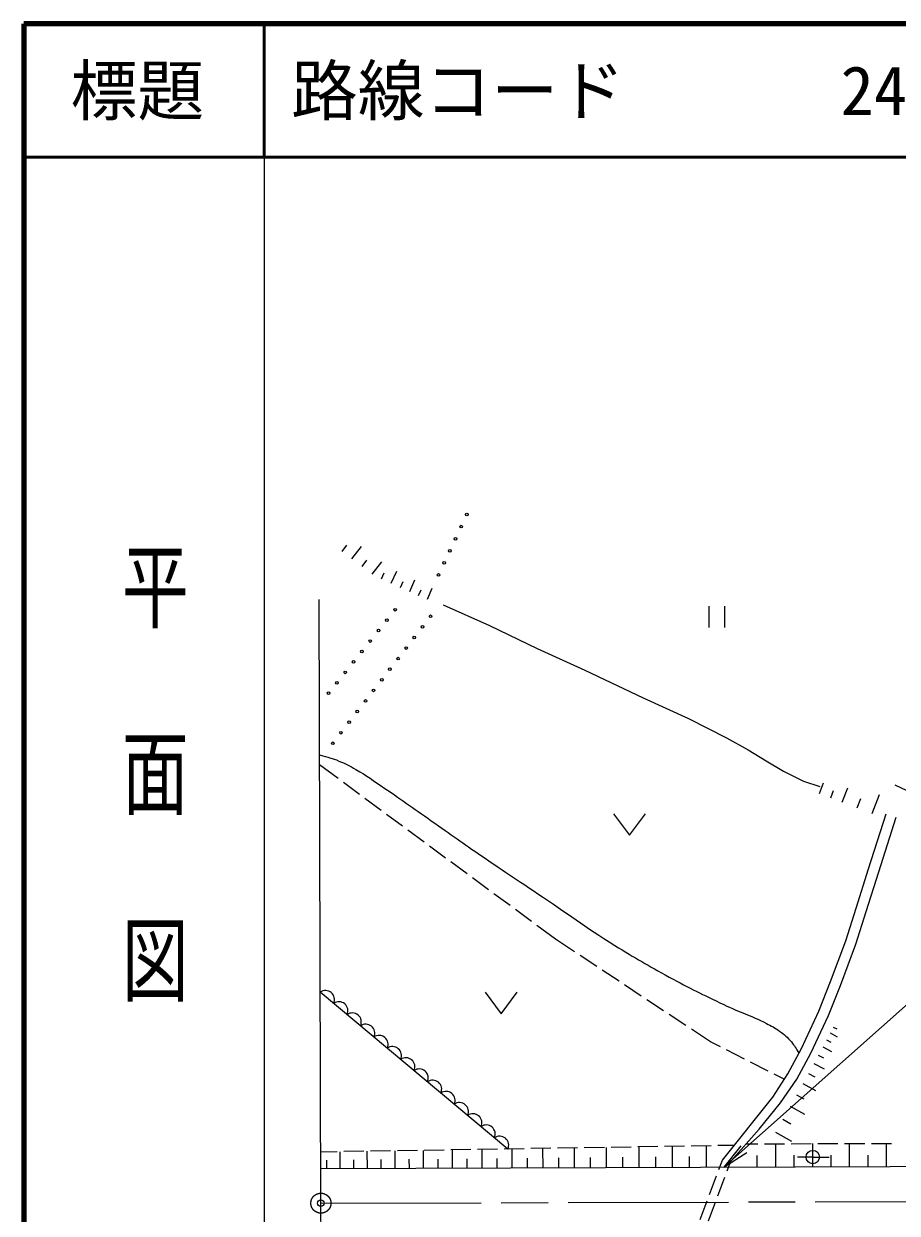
# Model space of a CAD drawing. Units: millimetres, scale not verified. Extents: x 40000 to 680000, y 20000 to 380000.
# Drawn here: x 40000 to 105384, y 290930 to 380000 of the extents above; entities that cross this region are included whole.
import ezdxf
from ezdxf.enums import TextEntityAlignment as Align

# ---------------------------------------------------------------- set-up
doc = ezdxf.new("R2010")
doc.units = ezdxf.units.MM
doc.header["$LTSCALE"] = 1000
doc.header["$PDMODE"] = 32
doc.header["$PDSIZE"] = 500
doc.linetypes.add('CHAIN', pattern=[18.5, 12, -1.5, 3.5, -1.5])
for name, color, linetype, lineweight in [('M-BMK', 2, 'CHAIN', 13), ('M-BMK-OTRS', 5, 'Continuous', 25), ('M-TTL', 2, 'Continuous', 140), ('M-TTL-BAND', 7, 'Continuous', 25), ('M-TTL-LINE', 7, 'Continuous', 50), ('M-WORK', 1, 'Continuous', 13), ('引出線', 7, 'Continuous', 13)]:
    doc.layers.add(name, color=color, linetype=linetype, lineweight=lineweight)
doc.layers.add('M-OTRS', color=6, linetype='Continuous')
doc.layers.add('M-TTL-TXT', color=7, linetype='Continuous')
doc.styles.add('@ＭＳ ゴシック', font='')
doc.styles.add('ＭＳ ゴシック', font='')
doc.styles.get('@ＭＳ ゴシック').set_extended_font_data('@MS Gothic')
doc.styles.get('ＭＳ ゴシック').set_extended_font_data('MS Gothic')

# ---------------------------------------------------------------- blocks, each defined once
blk = doc.blocks.new('open_arrow')
at = {"color": 0, "linetype": 'Continuous', "lineweight": -2}
blk.add_lwpolyline([(7.5, 1.25), (0, 0), (7.5, -1.25)], dxfattribs=at)

msp = doc.modelspace()

# ---------------------------------------------------------------- linework, layer by layer
at = {"layer": 'M-BMK'}
msp.add_line((62243, 291682), (237852, 292171), dxfattribs=at)
msp.add_circle((62243, 291682), 750, dxfattribs=at)
at = {"layer": 'M-BMK-OTRS'}
for p, q in [((62243, 291682), (62114, 336892)), ((62371, 246472), (62243, 291682))]:
    msp.add_line(p, q, dxfattribs=at)
at = {"layer": 'M-OTRS'}
msp.add_point((62243, 291682), dxfattribs=at)
at = {"layer": 'M-TTL'}
for p, q in [((40000, 380000), (40000, 20000)), ((680000, 380000), (40000, 380000))]:
    msp.add_line(p, q, dxfattribs=at)
at = {"layer": 'M-TTL-BAND'}
msp.add_line((58000, 370000), (58000, 20000), dxfattribs=at)
at = {"layer": 'M-TTL-LINE'}
for p, q in [((58000, 380000), (58000, 370000)), ((40000, 370000), (680000, 370000))]:
    msp.add_line(p, q, dxfattribs=at)
at = {"layer": 'M-WORK'}
for p, q in [((63830, 340484), (64181, 340945)), ((64569, 339923), (65270, 340846)), ((65322, 339350), (65680, 339821)), ((66076, 338778), (66791, 339719)), ((66785, 338424), (66987, 338879)), ((67513, 338101), (67917, 339011)), ((68205, 337795), (68397, 338227)), ((68897, 337488), (69280, 338353)), ((69555, 337197), (69737, 337608)), ((70212, 336906), (70576, 337728)), ((71391, 336494), (74870, 334931)), ((91279, 336384), (91279, 334784)), ((92479, 334784), (92479, 336384)), ((74870, 334931), (78423, 333207)), ((78423, 333207), (82012, 331588)), ((82012, 331588), (86375, 329513)), ((86375, 329513), (89752, 327965)), ((89752, 327965), (92602, 326522)), ((92602, 326522), (94224, 325623)), ((94224, 325623), (95584, 324810)), ((63532, 323473), (62149, 324495)), ((95584, 324810), (96882, 324044)), ((96882, 324044), (98368, 323278)), ((65140, 322284), (63934, 323176)), ((98368, 323278), (99587, 322887)), ((99571, 322363), (99876, 323170)), ((100423, 322041), (100624, 322573)), ((101274, 321719), (101677, 322783)), ((105212, 323019), (106530, 322392)), ((66749, 321095), (65542, 321987)), ((102398, 321294), (102663, 321996)), ((103521, 320868), (104053, 322273)), ((68357, 319907), (67151, 320798)), ((84154, 320829), (85354, 319229)), ((85354, 319229), (86554, 320829)), ((103244, 316731), (104557, 320828)), ((104006, 316488), (105319, 320584)), ((69965, 318718), (68759, 319609)), ((71574, 317529), (70368, 318421)), ((73182, 316340), (71976, 317232)), ((102305, 313776), (103244, 316731)), ((103068, 313535), (104006, 316488)), ((74791, 315151), (73584, 316043)), ((76399, 313963), (75193, 314854)), ((78007, 312774), (76801, 313665)), ((101539, 311337), (102305, 313776)), ((102296, 311077), (103068, 313535)), ((79792, 311454), (78409, 312477)), ((81225, 310506), (79792, 311454)), ((100398, 308272), (101539, 311337)), ((101144, 307983), (102296, 311077)), ((82893, 309402), (81642, 310230)), ((84561, 308298), (83310, 309126)), ((99507, 306052), (100398, 308272)), ((76238, 295738), (62198, 307482)), ((74536, 307471), (75736, 305871)), ((75736, 305871), (76936, 307471)), ((86229, 307194), (84978, 308022)), ((100241, 305733), (101144, 307983)), ((87896, 306090), (86645, 306918)), ((89564, 304986), (88313, 305814)), ((98209, 303268), (99507, 306052)), ((98924, 302910), (100241, 305733)), ((91414, 303761), (89981, 304710)), ((100596, 304873), (100865, 304729)), ((92164, 303380), (91414, 303761)), ((100084, 303915), (100407, 303742)), ((100360, 304432), (100898, 304145)), ((93947, 302473), (92610, 303153)), ((97192, 301376), (98209, 303268)), ((97883, 300972), (98924, 302910)), ((99807, 303397), (100454, 303051)), ((95729, 301566), (94393, 302246)), ((99142, 302153), (99920, 301738)), ((99475, 302775), (99864, 302567)), ((96067, 299610), (97192, 301376)), ((96925, 300958), (96175, 301339)), ((98739, 301399), (99211, 301147)), ((96641, 299184), (97883, 300972)), ((98332, 300647), (99262, 300120)), ((92312, 294905), (96067, 299610)), ((97850, 299794), (98383, 299493)), ((95056, 297236), (96641, 299184)), ((97367, 298942), (98433, 298339)), ((96819, 297973), (97425, 297630)), ((95056, 297236), (92927, 294822)), ((96271, 297004), (97482, 296319)), ((75463, 295725), (73963, 295701)), ((77463, 295757), (75963, 295733)), ((76565, 294331), (76560, 295743)), ((79463, 295789), (77963, 295765)), ((78870, 294340), (78864, 295780)), ((81462, 295822), (79963, 295797)), ((81221, 294348), (81216, 295818)), ((83462, 295854), (81962, 295830)), ((83620, 294357), (83615, 295856)), ((85462, 295886), (83962, 295862)), ((87462, 295918), (85962, 295894)), ((86069, 294365), (86063, 295896)), ((89461, 295950), (87962, 295926)), ((88567, 294374), (88562, 295936)), ((91461, 295983), (89961, 295958)), ((91117, 294384), (91111, 295977)), ((93194, 296011), (91961, 295991)), ((94080, 296130), (94950, 296132)), ((95450, 296133), (96950, 296136)), ((96299, 294402), (96293, 296135)), ((97450, 296137), (98950, 296140)), ((99065, 294412), (99059, 296141)), ((99450, 296142), (100950, 296145)), ((101450, 296146), (102950, 296149)), ((101825, 294422), (101819, 296147)), ((103450, 296150), (104950, 296154)), ((104579, 294432), (104573, 296153)), ((63465, 295532), (62232, 295512)), ((62678, 294282), (62676, 294907)), ((63678, 294285), (63674, 295535)), ((65464, 295564), (63965, 295540)), ((64699, 294289), (64696, 294927)), ((65719, 294293), (65714, 295568)), ((67464, 295596), (65964, 295572)), ((66760, 294296), (66758, 294947)), ((67801, 294300), (67797, 295602)), ((69464, 295628), (67964, 295604)), ((68864, 294304), (68861, 294968)), ((69926, 294308), (69922, 295636)), ((71464, 295661), (69964, 295637)), ((71011, 294312), (71008, 294989)), ((73463, 295693), (71964, 295669)), ((72095, 294315), (72090, 295671)), ((73201, 294319), (73199, 295011)), ((74307, 294323), (74303, 295706)), ((75436, 294327), (75434, 295033)), ((77718, 294336), (77715, 295056)), ((80045, 294344), (80043, 295079)), ((82421, 294352), (82418, 295102)), ((84844, 294361), (84842, 295126)), ((87318, 294370), (87315, 295151)), ((89842, 294379), (89839, 295176)), ((92043, 294191), (92312, 294905)), ((92658, 294108), (92927, 294822)), ((94913, 294397), (94910, 295263)), ((97682, 294407), (97679, 295271)), ((99063, 295136), (97913, 295136)), ((99063, 295136), (100303, 295131)), ((100445, 294417), (100442, 295279)), ((103202, 294427), (103199, 295287)), ((104870, 294433), (152381, 294878)), ((62235, 294280), (104870, 294433)), ((91337, 292320), (91866, 293723)), ((91952, 292236), (92481, 293640)), ((90631, 290448), (91160, 291852)), ((91246, 290365), (91776, 291769))]:
    msp.add_line(p, q, dxfattribs=at)
for centre, radius in [((73170, 343248), 100), ((72745, 342343), 100), ((72320, 341438), 100), ((71894, 340533), 100), ((71469, 339628), 100), ((71044, 338723), 100), ((67809, 336123), 100), ((67185, 335341), 100), ((69845, 334837), 100), ((70455, 335629), 100), ((66562, 334559), 100), ((69235, 334045), 100), ((65939, 333777), 100), ((68625, 333252), 100), ((64692, 332213), 100), ((65315, 332995), 100), ((68015, 332460), 100), ((64069, 331431), 100), ((67406, 331667), 100), ((63445, 330649), 100), ((66796, 330875), 100), ((62822, 329867), 100), ((66186, 330082), 100), ((65576, 329290), 100), ((64356, 327705), 100), ((64966, 328497), 100), ((63746, 326913), 100), ((63136, 326120), 100), ((99063, 295136), 500)]:
    msp.add_circle(centre, radius, dxfattribs=at)
for centre in [(62585, 306927), (63588, 306088), (64591, 305249), (65594, 304410), (66597, 303571), (67600, 302732), (68602, 301893), (69605, 301054), (70608, 300216), (71611, 299377), (72614, 298538), (73617, 297699), (74620, 296860), (75623, 296021)]:
    msp.add_arc(centre, 677, 335.26872, 124.90594, dxfattribs=at)
msp.add_open_spline([(62147, 325251), (62830, 325071), (63046, 325018), (63595, 324793), (64104, 324584), (64381, 324444), (64856, 324167), (65705, 323673), (66149, 323343), (66962, 322791), (68464, 321772), (69286, 321173), (70775, 320133), (72242, 319109), (73052, 318518), (74527, 317506), (76063, 316453), (76945, 315894), (78491, 314856), (80739, 313348), (81939, 312414), (84238, 310986), (85803, 310013), (86703, 309505), (88319, 308617), (89884, 307756), (90790, 307327), (92400, 306553), (93627, 305963), (94380, 305771), (95589, 305146), (95986, 304941), (96208, 304822), (96575, 304567), (96961, 304300), (97164, 304118), (97461, 303754), (97711, 303448), (97795, 303307), (98013, 302904)], degree=3, knots=[0, 0, 0, 0, 1, 1, 1, 2, 2, 2, 3, 3, 3, 4, 4, 4, 5, 5, 5, 6, 6, 6, 7, 7, 7, 8, 8, 8, 9, 9, 9, 10, 10, 10, 11, 11, 11, 12, 12, 12, 13, 13, 13, 13], dxfattribs=at)
at = {"layer": '引出線'}
msp.add_lwpolyline([(92398, 294388), (110000, 310000), (137500, 310000)], dxfattribs=at)

# ---------------------------------------------------------------- block references
at = {"layer": '引出線', "xscale": 267, "yscale": 267, "rotation": 41.6}
msp.add_blockref('open_arrow', (92398, 294388), dxfattribs=at)

# ---------------------------------------------------------------- texts
at = {"layer": 'M-TTL-BAND', "style": '@ＭＳ ゴシック', "width": 1.4}
msp.add_text('平  面  図', height=3666, rotation=270, dxfattribs=at).set_placement((49777, 306475), align=Align.MIDDLE_RIGHT)
at = {"layer": 'M-TTL-TXT', "style": 'ＭＳ ゴシック'}
msp.add_text('標題', height=3666, dxfattribs=at).set_placement((48500, 375000), align=Align.MIDDLE_CENTER)
for s, p in [('路線コード', (60000, 375000)), ('244', (101142, 375000))]:
    msp.add_text(s, height=3666, dxfattribs=at).set_placement(p, align=Align.MIDDLE_LEFT)

doc.saveas('drawing.dxf')
